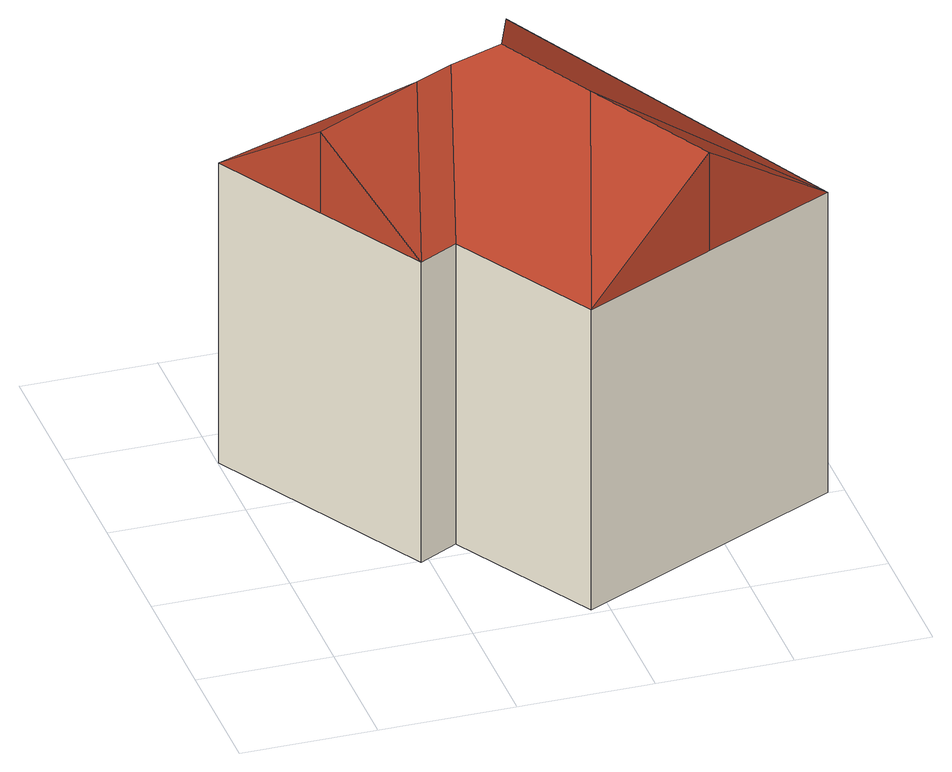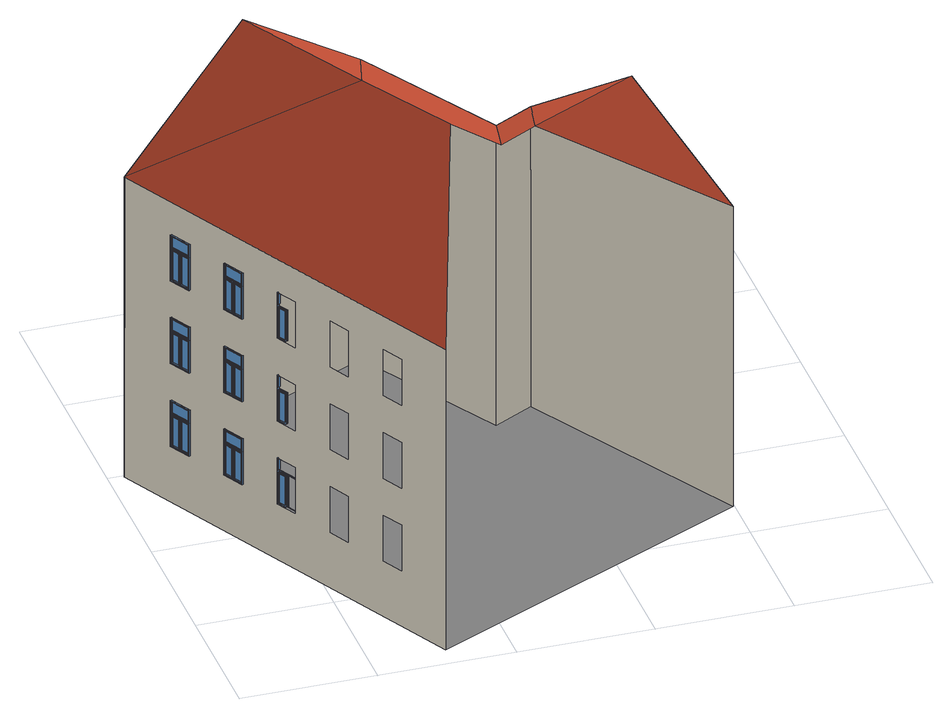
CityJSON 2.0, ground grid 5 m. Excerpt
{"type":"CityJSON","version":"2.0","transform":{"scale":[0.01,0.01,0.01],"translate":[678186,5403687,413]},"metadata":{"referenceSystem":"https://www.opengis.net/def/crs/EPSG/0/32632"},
"CityObjects":{
"building1":{"type":"Building","attributes":{"measuredHeight":16.21},"geometry":[{"type":"MultiSurface","lod":"3","boundaries":[[[0,1,2]],[[3,4,5,2,1]],[[5,0,2]],[[1,0,6]],[[0,5,6]],[[4,7,8,5]],[[7,9,10,8]],[[8,11,6,5]],[[7,4,3,12,13,9]],[[10,14,15,11,8]],[[10,16,14]],[[16,10,17]],[[9,13,18,17,10]],[[19,15,14,18]],[[16,18,14]],[[18,16,17]],[[20,21,22,23],[24,25,26,27,28,29,30,31]],[[32,20,21,33],[34,35,36,37]],[[29,26,25,30]],[[30,25,38,39]],[[40,41,42,43]],[[44,45,46,47]],[[48,31,30,39]],[[49,50,40,43]],[[51,52,44,47]],[[38,25,24,53]],[[42,41,54,55]],[[46,45,56,57]],[[58,59,60,61]],[[62,63,64,65]],[[66,67,68,69]],[[38,53,48,39],[59,60,70,71]],[[42,55,49,43],[63,64,72,73]],[[46,57,51,47],[67,68,74,75]],[[37,76,77,34]],[[78,79,80,81]],[[82,83,84,85]],[[53,24,31,48]],[[55,54,50,49]],[[57,56,52,51]],[[61,60,70,86]],[[65,64,72,87]],[[69,68,74,88]],[[89,71,59,58]],[[90,73,63,62]],[[91,75,67,66]],[[13,12,19,18],[92,93,94,95],[96,97,98,99],[100,101,102,103],[104,105,106,107],[108,109,110,111],[112,113,114,115],[116,117,118,119],[120,121,122,123],[124,125,126,127],[128,129,130,131],[132,133,134,135],[136,137,138,139],[140,141,142,143],[144,145,146,147],[148,149,150,151]],[[152,153,154,155]],[[156,157,158,159]],[[160,161,162,163]],[[58,61,86,89]],[[62,65,87,90]],[[66,69,88,91]],[[164,165,166,167],[61,86,89,58]],[[168,169,170,171],[65,87,90,62]],[[172,173,174,175],[69,88,91,66]],[[86,70,71,89]],[[87,72,73,90]],[[88,74,75,91]],[[76,176,177,77]],[[79,178,179,80]],[[83,180,181,84]],[[182,167,166,183]],[[184,165,164,185]],[[186,171,170,187]],[[188,169,168,189]],[[190,175,174,191]],[[192,173,172,193]],[[194,141,33,21]],[[21,194,140,22]],[[195,121,196,197]],[[197,195,120,198]],[[199,102,200,201]],[[201,199,101,202]],[[183,166,165,184]],[[187,170,169,188]],[[191,174,173,192]],[[203,177,176,204]],[[205,179,178,206]],[[207,181,180,208]],[[209,210,211,212]],[[213,214,215,216]],[[217,218,219,220]],[[221,222,223,224]],[[225,226,227,228]],[[229,230,231,232]],[[212,233,234,209]],[[216,235,236,213]],[[220,237,238,217]],[[138,239,240,241]],[[242,139,239,240]],[[117,243,244,245]],[[246,118,243,244]],[[96,247,248,249]],[[250,97,247,248]],[[251,252,222,221]],[[253,254,226,225]],[[255,256,230,229]],[[224,223,257,258]],[[228,227,259,260]],[[232,231,261,262]],[[263,264,265,266]],[[267,268,269,270]],[[271,272,273,274]],[[221,224,258,251],[275,276,277,278]],[[225,228,260,253],[279,280,281,282]],[[229,232,262,255],[283,284,285,286]],[[240,287,288,242],[289,290,257,223,222,252,291,292]],[[241,240,287,293],[294,211,210,295]],[[244,296,297,246],[298,299,259,227,226,254,300,301]],[[245,244,296,302],[303,215,214,304]],[[248,305,306,250],[307,308,261,231,230,256,309,310]],[[249,248,305,311],[312,219,218,313]],[[252,257,290,291]],[[254,259,299,300]],[[256,261,308,309]],[[210,209,314,295]],[[294,315,212,211]],[[214,213,316,304]],[[303,317,216,215]],[[218,217,318,313]],[[312,319,220,219]],[[257,252,251,258]],[[259,254,253,260]],[[261,256,255,262]],[[320,277,276,321]],[[322,281,280,323]],[[324,285,284,325]],[[266,326,327,265]],[[270,328,329,269]],[[274,330,331,273]],[[212,209,314,315],[326,266,265,327]],[[216,213,316,317],[328,270,269,329]],[[220,217,318,319],[330,274,273,331]],[[332,234,233,333]],[[334,236,235,335]],[[336,238,237,337]],[[338,339,340,341]],[[342,343,344,345]],[[346,347,348,349]],[[291,290,350,351]],[[300,299,352,353]],[[309,308,354,355]],[[320,356,357,321]],[[322,358,359,323]],[[324,360,361,325]],[[362,363,340,339],[320,356,357,321]],[[364,365,344,343],[322,358,359,323]],[[366,367,348,347],[324,360,361,325]],[[356,278,277,320]],[[358,282,281,322]],[[360,286,285,324]],[[264,368,327,265]],[[268,369,329,269]],[[272,370,331,273]],[[371,263,266,326]],[[372,267,270,328]],[[373,271,274,330]],[[209,234,374,314]],[[213,236,375,316]],[[217,238,376,318]],[[315,377,233,212]],[[317,378,235,216]],[[319,379,237,220]],[[341,340,363,380]],[[381,362,339,338]],[[345,344,365,382]],[[383,364,343,342]],[[349,348,367,384]],[[385,366,347,346]],[[139,242,288,136]],[[118,246,297,119]],[[97,250,306,98]],[[239,386,287,240]],[[137,138,241,293]],[[243,387,296,244]],[[116,117,245,302]],[[247,388,305,248]],[[99,96,249,311]],[[389,292,291,351]],[[390,301,300,353]],[[391,310,309,355]],[[350,290,289,392]],[[352,299,298,393]],[[354,308,307,394]],[[395,396,397,398]],[[399,400,401,402]],[[403,404,405,406]],[[350,392,389,351],[396,397,407,408]],[[352,393,390,353],[400,401,409,410]],[[354,394,391,355],[404,405,411,412]],[[263,371,368,264]],[[233,234,374,377],[371,263,264,368]],[[267,372,369,268]],[[235,236,375,378],[372,267,268,369]],[[271,373,370,272]],[[237,238,376,379],[373,271,272,370]],[[295,314,315,294]],[[304,316,317,303]],[[313,318,319,312]],[[380,363,362,381]],[[382,365,364,383]],[[384,367,366,385]],[[392,289,292,389]],[[393,298,301,390]],[[394,307,310,391]],[[333,233,377,413]],[[414,374,234,332]],[[335,235,378,415]],[[416,375,236,334]],[[337,237,379,417]],[[418,376,238,336]],[[398,397,407,419]],[[402,401,409,420]],[[406,405,411,421]],[[422,408,396,395]],[[423,410,400,399]],[[424,412,404,403]],[[425,426,427,428]],[[429,430,431,432]],[[433,434,435,436]],[[239,138,137,386],[332,333,413,414]],[[243,117,116,387],[334,335,415,416]],[[247,96,99,388],[336,337,417,418]],[[381,425,428,380]],[[239,386,136,139],[338,341,380,428,437,438,425,381]],[[383,429,432,382]],[[243,387,119,118],[342,345,382,432,439,440,429,383]],[[385,433,436,384]],[[247,388,98,97],[346,349,384,436,441,442,433,385]],[[368,371,326,327]],[[369,372,328,329]],[[370,373,330,331]],[[426,443,444,427],[398,419,422,395]],[[430,445,446,431],[402,420,423,399]],[[434,447,448,435],[406,421,424,403]],[[395,398,419,422]],[[399,402,420,423]],[[403,406,421,424]],[[419,407,408,422]],[[420,409,410,423]],[[421,411,412,424]],[[314,374,377,315]],[[316,375,378,317]],[[318,376,379,319]],[[438,443,426,425]],[[440,445,430,429]],[[442,447,434,433]],[[428,427,444,437]],[[432,431,446,439]],[[436,435,448,441]],[[386,137,293,287]],[[287,386,136,288]],[[387,116,302,296]],[[296,387,119,297]],[[388,99,311,305]],[[305,388,98,306]],[[437,444,443,438]],[[439,446,445,440]],[[441,448,447,442]],[[413,377,374,414]],[[415,378,375,416]],[[417,379,376,418]],[[449,450,451,452]],[[453,454,455,456]],[[457,458,459,460]],[[461,462,463,464]],[[465,466,467,468]],[[469,470,471,472]],[[452,473,474,449]],[[456,475,476,453]],[[460,477,478,457]],[[133,479,480,481]],[[482,134,479,480]],[[114,483,484,485]],[[486,115,483,484]],[[95,487,488,489]],[[490,92,487,488]],[[464,463,491,492]],[[493,494,462,461]],[[468,467,495,496]],[[497,498,466,465]],[[472,471,499,500]],[[501,502,470,469]],[[503,504,505,506]],[[507,508,509,510]],[[511,512,513,514]],[[461,464,492,493],[515,516,517,518]],[[465,468,496,497],[519,520,521,522]],[[469,472,500,501],[523,524,525,526]],[[480,527,528,482],[529,530,491,463,462,494,531,532]],[[481,480,527,533],[534,451,450,535]],[[484,536,537,486],[538,539,495,467,466,498,540,541]],[[485,484,536,542],[543,455,454,544]],[[488,545,546,490],[547,548,499,471,470,502,549,550]],[[489,488,545,551],[552,459,458,553]],[[494,491,530,531]],[[498,495,539,540]],[[502,499,548,549]],[[450,449,554,535]],[[454,453,555,544]],[[458,457,556,553]],[[534,557,452,451]],[[543,558,456,455]],[[552,559,460,459]],[[491,494,493,492]],[[495,498,497,496]],[[499,502,501,500]],[[452,449,554,557],[560,506,505,561]],[[456,453,555,558],[562,510,509,563]],[[460,457,556,559],[564,514,513,565]],[[566,517,516,567]],[[568,521,520,569]],[[570,525,524,571]],[[506,560,561,505]],[[510,562,563,509]],[[514,564,565,513]],[[572,474,473,573]],[[574,476,475,575]],[[576,478,477,577]],[[578,579,580,581]],[[582,583,584,585]],[[586,587,588,589]],[[531,530,590,591]],[[540,539,592,593]],[[549,548,594,595]],[[596,597,580,579],[566,598,599,567]],[[600,601,584,583],[568,602,603,569]],[[604,605,588,587],[570,606,607,571]],[[566,598,599,567]],[[568,602,603,569]],[[570,606,607,571]],[[598,518,517,566]],[[602,522,521,568]],[[606,526,525,570]],[[449,474,608,554]],[[557,609,473,452]],[[453,476,610,555]],[[558,611,475,456]],[[457,478,612,556]],[[559,613,477,460]],[[504,614,561,505]],[[615,503,506,560]],[[508,616,563,509]],[[617,507,510,562]],[[512,618,565,513]],[[619,511,514,564]],[[581,580,597,620]],[[621,596,579,578]],[[585,584,601,622]],[[623,600,583,582]],[[589,588,605,624]],[[625,604,587,586]],[[134,482,528,135]],[[115,486,537,112]],[[92,490,546,93]],[[479,626,527,480]],[[132,133,481,533]],[[483,627,536,484]],[[113,114,485,542]],[[487,628,545,488]],[[94,95,489,551]],[[629,532,531,591]],[[630,541,540,593]],[[631,550,549,595]],[[590,530,529,632]],[[592,539,538,633]],[[594,548,547,634]],[[635,636,637,638]],[[639,640,641,642]],[[643,644,645,646]],[[590,632,629,591],[636,637,647,648]],[[592,633,630,593],[640,641,649,650]],[[594,634,631,595],[644,645,651,652]],[[503,615,614,504]],[[507,617,616,508]],[[511,619,618,512]],[[473,474,608,609],[615,503,504,614]],[[475,476,610,611],[617,507,508,616]],[[477,478,612,613],[619,511,512,618]],[[535,554,557,534]],[[544,555,558,543]],[[553,556,559,552]],[[620,597,596,621]],[[622,601,600,623]],[[624,605,604,625]],[[632,529,532,629]],[[633,538,541,630]],[[634,547,550,631]],[[573,473,609,653]],[[654,608,474,572]],[[575,475,611,655]],[[656,610,476,574]],[[577,477,613,657]],[[658,612,478,576]],[[638,637,647,659]],[[642,641,649,660]],[[646,645,651,661]],[[662,648,636,635]],[[663,650,640,639]],[[664,652,644,643]],[[665,666,667,668]],[[669,670,671,672]],[[673,674,675,676]],[[621,665,668,620]],[[623,669,672,622]],[[625,673,676,624]],[[479,133,132,626],[572,573,653,654]],[[483,114,113,627],[574,575,655,656]],[[487,95,94,628],[576,577,657,658]],[[479,626,135,134],[578,581,620,668,677,678,665,621]],[[483,627,112,115],[582,585,622,672,679,680,669,623]],[[487,628,93,92],[586,589,624,676,681,682,673,625]],[[614,615,560,561]],[[616,617,562,563]],[[618,619,564,565]],[[635,638,659,662]],[[639,642,660,663]],[[643,646,661,664]],[[666,683,684,667],[638,659,662,635]],[[670,685,686,671],[642,660,663,639]],[[674,687,688,675],[646,661,664,643]],[[659,647,648,662]],[[660,649,650,663]],[[661,651,652,664]],[[554,608,609,557]],[[555,610,611,558]],[[556,612,613,559]],[[668,667,684,677]],[[678,683,666,665]],[[672,671,686,679]],[[680,685,670,669]],[[676,675,688,681]],[[682,687,674,673]],[[626,132,533,527]],[[527,626,135,528]],[[627,113,542,536]],[[536,627,112,537]],[[628,94,551,545]],[[545,628,93,546]],[[677,684,683,678]],[[679,686,685,680]],[[681,688,687,682]],[[653,609,608,654]],[[655,611,610,656]],[[657,613,612,658]]],"semantics":{"surfaces":[{"type":"RoofSurface"},{"type":"WallSurface"},{"type":"RoofSurface","klumMaterialClass":"Ceramic","klumMaterialIndex":"D201","materialUncertainty":0.3},{"type":"GroundSurface"},{"type":"Window","frameKlumMaterialClass":"Wood","frameKlumMaterialIndex":"L101","paneMaterialClass":"Glass","frameMaterialUncertainty":0.5},{"type":"WallSurface","klumMaterialClass":"Brick","klumMaterialIndex":"B001","materialUncertainty":0.3}],"values":[0,1,0,2,2,1,1,2,3,2,2,0,1,2,2,0,4,4,4,4,4,4,4,4,4,4,4,4,4,4,4,4,4,4,4,4,4,4,4,4,4,4,4,4,4,4,5,4,4,4,4,4,4,4,4,4,4,4,4,4,4,4,4,4,4,4,4,4,4,4,4,4,4,4,4,4,4,4,4,4,4,4,4,4,4,4,4,4,4,4,4,4,4,4,4,4,4,4,4,4,4,4,4,4,4,4,4,4,4,4,4,4,4,4,4,4,4,4,4,4,4,4,4,4,4,4,4,4,4,4,4,4,4,4,4,4,4,4,4,4,4,4,4,4,4,4,4,4,4,4,4,4,4,4,4,4,4,4,4,4,4,4,4,4,4,4,4,4,4,4,4,4,4,4,4,4,4,4,4,4,4,4,4,4,4,4,4,4,4,4,4,4,4,4,4,4,4,4,4,4,4,4,4,4,4,4,4,4,4,4,4,4,4,4,4,4,4,4,4,4,4,4,4,4,4,4,4,4,4,4,4,4,4,4,4,4,4,4,4,4,4,4,4,4,4,4,4,4,4,4,4,4,4,4,4,4,4,4,4,4,4,4,4,4,4,4,4,4,4,4,4,4,4,4,4,4,4,4,4,4,4,4,4,4,4,4,4,4,4,4,4,4,4,4,4,4,4,4,4,4,4,4,4,4,4,4,4,4,4,4,4,4,4,4,4,4,4,4,4,4,4,4,4,4,4,4,4,4,4,4,4,4,4,4,4,4,4,4,4,4,4,4,4,4,4,4,4,4,4,4,4,4,4,4,4,4,4,4,4,4,4,4,4,4,4,4,4,4,4,4,4,4,4,4,4,4,4,4,4,4,4,4,4,4,4,4,4,4,4,4,4,4,4,4,4,4,4,4,4,4,4,4,4,4,4,4,4,4,4,4,4,4,4,4,4,4,4,4,4,4,4,4,4,4,4,4,4,4,4,4,4,4,4,4,4,4,4,4,4,4,4,4,4,4,4,4]}}]}
},
"vertices":[
[238,905,1630],[4,1319,1304],[238,905,1304],[4,1319,90],[471,491,90],[471,491,1304],[652,1116,1630],[621,571,90],[621,571,1304],[934,21,90],[934,21,1304],[799,1191,1627],[1228,1910,90],[1939,504,90],[1167,767,1704],[967,1139,1711],[1436,263,1704],[1436,263,1304],[1939,504,1304],[1228,1910,1304],[1552,1248,447],[1592,1167,447],[1592,1167,314],[1552,1248,314],[1591,1171,443],[1573,1205,443],[1571,1210,443],[1553,1245,443],[1553,1245,318],[1571,1210,318],[1573,1205,318],[1591,1171,318],[1552,1248,500],[1592,1167,500],[1591,1170,450],[1553,1245,450],[1553,1245,497],[1591,1170,497],[1575,1207,443],[1575,1207,318],[1573,1205,653],[1573,1205,778],[1575,1207,778],[1575,1207,653],[1573,1205,988],[1573,1205,1113],[1575,1207,1113],[1575,1207,988],[1593,1172,318],[1593,1172,653],[1591,1171,653],[1593,1172,988],[1591,1171,988],[1593,1172,443],[1591,1171,778],[1593,1172,778],[1591,1171,1113],[1593,1172,1113],[1582,1204,437],[1578,1202,437],[1578,1202,323],[1582,1204,323],[1582,1204,772],[1578,1202,772],[1578,1202,658],[1582,1204,658],[1582,1204,1107],[1578,1202,1107],[1578,1202,993],[1582,1204,993],[1591,1176,323],[1591,1176,437],[1591,1176,658],[1591,1176,772],[1591,1176,993],[1591,1176,1107],[1592,1171,497],[1592,1171,450],[1591,1170,832],[1592,1171,832],[1592,1171,785],[1591,1170,785],[1591,1170,1167],[1592,1171,1167],[1592,1171,1120],[1591,1170,1120],[1595,1179,323],[1595,1179,658],[1595,1179,993],[1595,1179,437],[1595,1179,772],[1595,1179,1107],[1796,787,984],[1837,706,984],[1837,706,1170],[1796,787,1170],[1678,1019,1170],[1678,1019,984],[1719,939,984],[1719,939,1170],[1561,1252,984],[1601,1172,984],[1601,1172,1170],[1561,1252,1170],[1483,1405,984],[1483,1405,1170],[1443,1485,1170],[1443,1485,984],[1366,1638,984],[1366,1638,1170],[1325,1718,1170],[1325,1718,984],[1837,706,649],[1837,706,835],[1796,787,835],[1796,787,649],[1719,939,835],[1678,1019,835],[1678,1019,649],[1719,939,649],[1601,1172,649],[1601,1172,835],[1561,1252,835],[1561,1252,649],[1483,1405,649],[1483,1405,835],[1443,1485,835],[1443,1485,649],[1325,1718,649],[1366,1638,649],[1366,1638,835],[1325,1718,835],[1837,706,500],[1796,787,500],[1796,787,314],[1837,706,314],[1719,939,314],[1719,939,500],[1678,1019,500],[1678,1019,314],[1601,1172,314],[1601,1172,500],[1561,1252,500],[1561,1252,314],[1483,1405,314],[1483,1405,500],[1443,1485,500],[1443,1485,314],[1325,1718,314],[1366,1638,314],[1366,1638,500],[1325,1718,500],[1596,1177,453],[1596,1177,494],[1590,1174,494],[1590,1174,453],[1596,1177,788],[1596,1177,829],[1590,1174,829],[1590,1174,788],[1596,1177,1123],[1596,1177,1164],[1590,1174,1164],[1590,1174,1123],[1580,1209,443],[1597,1174,443],[1597,1174,318],[1580,1209,318],[1580,1209,778],[1597,1174,778],[1597,1174,653],[1580,1209,653],[1580,1209,1113],[1597,1174,1113],[1597,1174,988],[1580,1209,988],[1598,1174,497],[1598,1174,450],[1598,1174,832],[1598,1174,785],[1598,1174,1167],[1598,1174,1120],[1582,1210,318],[1600,1175,318],[1600,1175,443],[1582,1210,443],[1582,1210,653],[1600,1175,653],[1600,1175,778],[1582,1210,778],[1582,1210,988],[1600,1175,988],[1600,1175,1113],[1582,1210,1113],[1601,1172,447],[1601,1172,782],[1592,1167,835],[1592,1167,782],[1592,1167,649],[1601,1172,1117],[1592,1167,1170],[1592,1167,1117],[1592,1167,984],[1600,1175,450],[1600,1175,497],[1600,1175,785],[1600,1175,832],[1600,1175,1120],[1600,1175,1167],[1672,1013,497],[1671,1012,497],[1671,1012,450],[1672,1013,450],[1672,1013,832],[1671,1012,832],[1671,1012,785],[1672,1013,785],[1672,1013,1167],[1671,1012,1167],[1671,1012,1120],[1672,1013,1120],[1673,1013,318],[1671,1012,318],[1671,1012,443],[1673,1013,443],[1673,1013,653],[1671,1012,653],[1671,1012,778],[1673,1013,778],[1673,1013,988],[1671,1012,988],[1671,1012,1113],[1673,1013,1113],[1678,1016,450],[1678,1016,497],[1678,1016,785],[1678,1016,832],[1678,1016,1120],[1678,1016,1167],[1678,1019,447],[1669,1015,447],[1669,1015,500],[1669,1015,314],[1678,1019,782],[1669,1015,782],[1669,1015,835],[1669,1015,649],[1678,1019,1117],[1669,1015,1117],[1669,1015,1170],[1669,1015,984],[1691,978,318],[1689,977,318],[1691,978,653],[1689,977,653],[1691,978,988],[1689,977,988],[1689,977,443],[1691,978,443],[1689,977,778],[1691,978,778],[1689,977,1113],[1691,978,1113],[1679,1012,494],[1679,1012,453],[1673,1010,453],[1673,1010,494],[1679,1012,829],[1679,1012,788],[1673,1010,788],[1673,1010,829],[1679,1012,1164],[1679,1012,1123],[1673,1010,1123],[1673,1010,1164],[1676,1008,437],[1676,1008,323],[1689,983,323],[1689,983,437],[1676,1008,772],[1676,1008,658],[1689,983,658],[1689,983,772],[1676,1008,1107],[1676,1008,993],[1689,983,993],[1689,983,1107],[1710,935,447],[1710,935,314],[1708,938,443],[1691,972,443],[1691,972,318],[1708,938,318],[1710,935,500],[1709,937,450],[1709,937,497],[1710,935,782],[1710,935,649],[1708,938,778],[1691,972,778],[1691,972,653],[1708,938,653],[1710,935,835],[1709,937,785],[1709,937,832],[1710,935,1117],[1710,935,984],[1708,938,1113],[1691,972,1113],[1691,972,988],[1708,938,988],[1710,935,1170],[1709,937,1120],[1709,937,1167],[1710,938,497],[1710,938,450],[1710,938,832],[1710,938,785],[1710,938,1167],[1710,938,1120],[1693,985,323],[1680,1011,323],[1693,985,658],[1680,1011,658],[1693,985,993],[1680,1011,993],[1708,941,494],[1708,941,453],[1708,941,829],[1708,941,788],[1708,941,1164],[1708,941,1123],[1680,1017,497],[1680,1017,450],[1680,1017,832],[1680,1017,785],[1680,1017,1167],[1680,1017,1120],[1680,1016,443],[1678,1015,443],[1678,1015,318],[1680,1016,318],[1680,1016,778],[1678,1015,778],[1678,1015,653],[1680,1016,653],[1680,1016,1113],[1678,1015,1113],[1678,1015,988],[1680,1016,988],[1693,974,443],[1693,974,318],[1693,974,778],[1693,974,653],[1693,974,1113],[1693,974,988],[1693,985,437],[1680,1011,437],[1693,985,772],[1680,1011,772],[1693,985,1107],[1680,1011,1107],[1695,980,443],[1695,980,318],[1695,980,778],[1695,980,653],[1695,980,1113],[1695,980,988],[1714,944,453],[1714,944,788],[1714,944,1123],[1714,944,494],[1714,944,829],[1714,944,1164],[1715,941,497],[1715,941,832],[1715,941,1167],[1715,941,450],[1715,941,785],[1715,941,1120],[1698,982,318],[1698,982,443],[1698,982,653],[1698,982,778],[1698,982,988],[1698,982,1113],[1719,939,447],[1719,939,782],[1719,939,1117],[1711,939,318],[1711,939,653],[1711,939,988],[1711,939,443],[1711,939,778],[1711,939,1113],[1700,971,437],[1695,969,437],[1695,969,323],[1700,971,323],[1700,971,772],[1695,969,772],[1695,969,658],[1700,971,658],[1700,971,1107],[1695,969,1107],[1695,969,993],[1700,971,993],[1708,943,323],[1708,943,437],[1708,943,658],[1708,943,772],[1708,943,993],[1708,943,1107],[1718,942,450],[1718,942,497],[1718,942,785],[1718,942,832],[1718,942,1120],[1718,942,1167],[1713,946,323],[1713,946,658],[1713,946,993],[1713,946,437],[1713,946,772],[1713,946,1107],[1700,977,443],[1698,976,443],[1698,976,318],[1700,977,318],[1700,977,778],[1698,976,778],[1698,976,653],[1700,977,653],[1700,977,1113],[1698,976,1113],[1698,976,988],[1700,977,988],[1717,942,318],[1717,942,443],[1717,942,653],[1717,942,778],[1717,942,988],[1717,942,1113],[1715,941,443],[1715,941,318],[1715,941,778],[1715,941,653],[1715,941,1113],[1715,941,988],[1790,780,497],[1789,779,497],[1789,779,450],[1790,780,450],[1790,780,832],[1789,779,832],[1789,779,785],[1790,780,785],[1790,780,1167],[1789,779,1167],[1789,779,1120],[1790,780,1120],[1791,780,318],[1789,779,318],[1789,779,443],[1791,780,443],[1791,780,653],[1789,779,653],[1789,779,778],[1791,780,778],[1791,780,988],[1789,779,988],[1789,779,1113],[1791,780,1113],[1795,783,450],[1795,783,497],[1795,783,785],[1795,783,832],[1795,783,1120],[1795,783,1167],[1796,787,447],[1787,782,447],[1787,782,500],[1787,782,314],[1796,787,782],[1787,782,782],[1787,782,835],[1787,782,649],[1796,787,1117],[1787,782,1117],[1787,782,1170],[1787,782,984],[1806,744,443],[1809,745,443],[1809,745,318],[1806,744,318],[1806,744,778],[1809,745,778],[1809,745,653],[1806,744,653],[1806,744,1113],[1809,745,1113],[1809,745,988],[1806,744,988],[1797,779,494],[1797,779,453],[1791,777,453],[1791,777,494],[1797,779,829],[1797,779,788],[1791,777,788],[1791,777,829],[1797,779,1164],[1797,779,1123],[1791,777,1123],[1791,777,1164],[1793,775,437],[1793,775,323],[1806,750,323],[1806,750,437],[1793,775,772],[1793,775,658],[1806,750,658],[1806,750,772],[1793,775,1107],[1793,775,993],[1806,750,993],[1806,750,1107],[1828,702,447],[1828,702,314],[1826,705,443],[1809,740,443],[1809,740,318],[1826,705,318],[1828,702,500],[1826,704,450],[1826,704,497],[1828,702,782],[1828,702,649],[1826,705,778],[1809,740,778],[1809,740,653],[1826,705,653],[1828,702,835],[1826,704,785],[1826,704,832],[1828,702,1117],[1828,702,984],[1826,705,1113],[1809,740,1113],[1809,740,988],[1826,705,988],[1828,702,1170],[1826,704,1120],[1826,704,1167],[1827,705,497],[1827,705,832],[1827,705,1167],[1827,705,450],[1827,705,785],[1827,705,1120],[1826,708,494],[1826,708,453],[1826,708,829],[1826,708,788],[1826,708,1164],[1826,708,1123],[1811,752,323],[1798,778,323],[1811,752,658],[1798,778,658],[1811,752,993],[1798,778,993],[1798,784,497],[1798,784,450],[1798,784,832],[1798,784,785],[1798,784,1167],[1798,784,1120],[1798,783,443],[1796,782,443],[1796,782,318],[1798,783,318],[1798,783,778],[1796,782,778],[1796,782,653],[1798,783,653],[1798,783,1113],[1796,782,1113],[1796,782,988],[1798,783,988],[1811,741,443],[1811,741,318],[1811,741,778],[1811,741,653],[1811,741,1113],[1811,741,988],[1813,747,443],[1813,747,318],[1811,752,437],[1798,778,437],[1813,747,778],[1813,747,653],[1811,752,772],[1798,778,772],[1813,747,1113],[1813,747,988],[1811,752,1107],[1798,778,1107],[1833,708,497],[1833,708,450],[1833,708,832],[1833,708,785],[1833,708,1167],[1833,708,1120],[1832,711,453],[1832,711,494],[1832,711,788],[1832,711,829],[1832,711,1123],[1832,711,1164],[1815,749,318],[1815,749,443],[1815,749,653],[1815,749,778],[1815,749,988],[1815,749,1113],[1837,706,447],[1837,706,782],[1837,706,1117],[1828,706,318],[1828,706,653],[1828,706,988],[1828,706,443],[1828,706,778],[1828,706,1113],[1818,738,437],[1813,736,437],[1813,736,323],[1818,738,323],[1818,738,772],[1813,736,772],[1813,736,658],[1818,738,658],[1818,738,1107],[1813,736,1107],[1813,736,993],[1818,738,993],[1826,711,323],[1826,711,437],[1826,711,658],[1826,711,772],[1826,711,993],[1826,711,1107],[1835,709,450],[1835,709,497],[1835,709,785],[1835,709,832],[1835,709,1120],[1835,709,1167],[1831,713,323],[1831,713,658],[1831,713,993],[1831,713,437],[1831,713,772],[1831,713,1107],[1818,744,443],[1815,743,443],[1815,743,318],[1818,744,318],[1818,744,778],[1815,743,778],[1815,743,653],[1818,744,653],[1818,744,1113],[1815,743,1113],[1815,743,988],[1818,744,988],[1835,709,318],[1835,709,443],[1835,709,653],[1835,709,778],[1835,709,988],[1835,709,1113],[1833,708,443],[1833,708,318],[1833,708,778],[1833,708,653],[1833,708,1113],[1833,708,988]
]}
